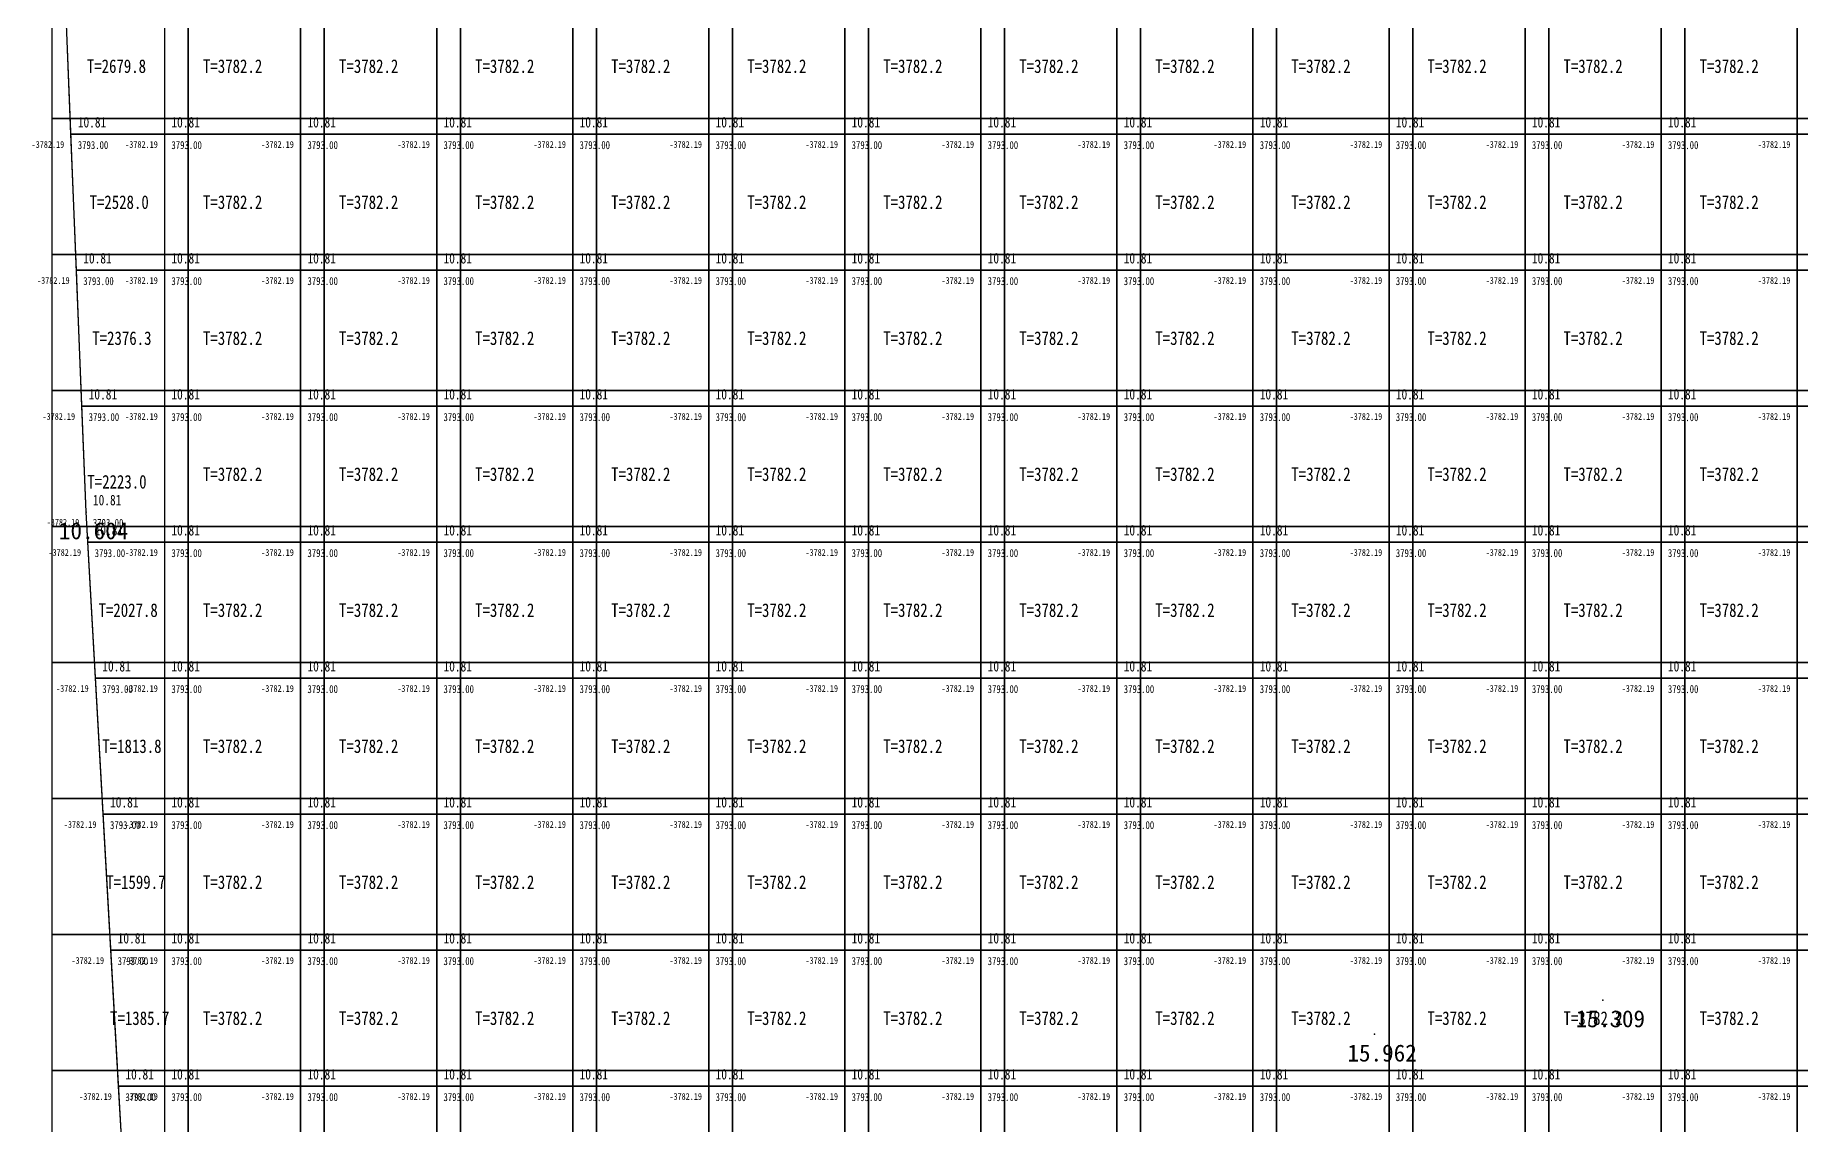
# Model space of a CAD drawing. Extents: x 2802 to 2877, y 3673 to 3804.
# Drawn here: x 2845.05 to 2858.03, y 3767.72 to 3775.73 of the extents above; entities that cross this region are included whole.
import ezdxf
from ezdxf.enums import TextEntityAlignment as Align

# ---------------------------------------------------------------- set-up
doc = ezdxf.new("R2010")
doc.units = 0
doc.header["$LTSCALE"] = 0.5
doc.header["$MEASUREMENT"] = 0
for name, color, linetype in [('FGW', 3, 'Continuous'), ('SHITI', 10, 'Continuous'), ('ZHUJI', 50, 'Continuous')]:
    doc.layers.add(name, color=color, linetype=linetype)

msp = doc.modelspace()

# ---------------------------------------------------------------- linework, layer by layer
for points in [[(2845.174, 3775.116), (2845.174, 3776.116), (2846.174, 3776.116), (2846.174, 3775.116), (2845.174, 3775.116)], [(2846.174, 3775.116), (2846.174, 3776.116), (2847.174, 3776.116), (2847.174, 3775.116), (2846.174, 3775.116)], [(2847.174, 3775.116), (2847.174, 3776.116), (2848.174, 3776.116), (2848.174, 3775.116), (2847.174, 3775.116)], [(2848.174, 3775.116), (2848.174, 3776.116), (2849.174, 3776.116), (2849.174, 3775.116), (2848.174, 3775.116)], [(2849.174, 3775.116), (2849.174, 3776.116), (2850.174, 3776.116), (2850.174, 3775.116), (2849.174, 3775.116)], [(2850.174, 3775.116), (2850.174, 3776.116), (2851.174, 3776.116), (2851.174, 3775.116), (2850.174, 3775.116)], [(2851.174, 3775.116), (2851.174, 3776.116), (2852.174, 3776.116), (2852.174, 3775.116), (2851.174, 3775.116)], [(2852.174, 3775.116), (2852.174, 3776.116), (2853.174, 3776.116), (2853.174, 3775.116), (2852.174, 3775.116)], [(2853.174, 3775.116), (2853.174, 3776.116), (2854.174, 3776.116), (2854.174, 3775.116), (2853.174, 3775.116)], [(2854.174, 3775.116), (2854.174, 3776.116), (2855.174, 3776.116), (2855.174, 3775.116), (2854.174, 3775.116)], [(2855.174, 3775.116), (2855.174, 3776.116), (2856.174, 3776.116), (2856.174, 3775.116), (2855.174, 3775.116)], [(2856.174, 3775.116), (2856.174, 3776.116), (2857.174, 3776.116), (2857.174, 3775.116), (2856.174, 3775.116)], [(2857.174, 3775.116), (2857.174, 3776.116), (2858.174, 3776.116), (2858.174, 3775.116), (2857.174, 3775.116)], [(2845.174, 3774.116), (2845.174, 3775.116), (2846.174, 3775.116), (2846.174, 3774.116), (2845.174, 3774.116)], [(2846.174, 3774.116), (2846.174, 3775.116), (2847.174, 3775.116), (2847.174, 3774.116), (2846.174, 3774.116)], [(2847.174, 3774.116), (2847.174, 3775.116), (2848.174, 3775.116), (2848.174, 3774.116), (2847.174, 3774.116)], [(2848.174, 3774.116), (2848.174, 3775.116), (2849.174, 3775.116), (2849.174, 3774.116), (2848.174, 3774.116)], [(2849.174, 3774.116), (2849.174, 3775.116), (2850.174, 3775.116), (2850.174, 3774.116), (2849.174, 3774.116)], [(2850.174, 3774.116), (2850.174, 3775.116), (2851.174, 3775.116), (2851.174, 3774.116), (2850.174, 3774.116)], [(2851.174, 3774.116), (2851.174, 3775.116), (2852.174, 3775.116), (2852.174, 3774.116), (2851.174, 3774.116)], [(2852.174, 3774.116), (2852.174, 3775.116), (2853.174, 3775.116), (2853.174, 3774.116), (2852.174, 3774.116)], [(2853.174, 3774.116), (2853.174, 3775.116), (2854.174, 3775.116), (2854.174, 3774.116), (2853.174, 3774.116)], [(2854.174, 3774.116), (2854.174, 3775.116), (2855.174, 3775.116), (2855.174, 3774.116), (2854.174, 3774.116)], [(2855.174, 3774.116), (2855.174, 3775.116), (2856.174, 3775.116), (2856.174, 3774.116), (2855.174, 3774.116)], [(2856.174, 3774.116), (2856.174, 3775.116), (2857.174, 3775.116), (2857.174, 3774.116), (2856.174, 3774.116)], [(2857.174, 3774.116), (2857.174, 3775.116), (2858.174, 3775.116), (2858.174, 3774.116), (2857.174, 3774.116)], [(2845.174, 3773.116), (2845.174, 3774.116), (2846.174, 3774.116), (2846.174, 3773.116), (2845.174, 3773.116)], [(2846.174, 3773.116), (2846.174, 3774.116), (2847.174, 3774.116), (2847.174, 3773.116), (2846.174, 3773.116)], [(2847.174, 3773.116), (2847.174, 3774.116), (2848.174, 3774.116), (2848.174, 3773.116), (2847.174, 3773.116)], [(2848.174, 3773.116), (2848.174, 3774.116), (2849.174, 3774.116), (2849.174, 3773.116), (2848.174, 3773.116)], [(2849.174, 3773.116), (2849.174, 3774.116), (2850.174, 3774.116), (2850.174, 3773.116), (2849.174, 3773.116)], [(2850.174, 3773.116), (2850.174, 3774.116), (2851.174, 3774.116), (2851.174, 3773.116), (2850.174, 3773.116)], [(2851.174, 3773.116), (2851.174, 3774.116), (2852.174, 3774.116), (2852.174, 3773.116), (2851.174, 3773.116)], [(2852.174, 3773.116), (2852.174, 3774.116), (2853.174, 3774.116), (2853.174, 3773.116), (2852.174, 3773.116)], [(2853.174, 3773.116), (2853.174, 3774.116), (2854.174, 3774.116), (2854.174, 3773.116), (2853.174, 3773.116)], [(2854.174, 3773.116), (2854.174, 3774.116), (2855.174, 3774.116), (2855.174, 3773.116), (2854.174, 3773.116)], [(2855.174, 3773.116), (2855.174, 3774.116), (2856.174, 3774.116), (2856.174, 3773.116), (2855.174, 3773.116)], [(2856.174, 3773.116), (2856.174, 3774.116), (2857.174, 3774.116), (2857.174, 3773.116), (2856.174, 3773.116)], [(2857.174, 3773.116), (2857.174, 3774.116), (2858.174, 3774.116), (2858.174, 3773.116), (2857.174, 3773.116)], [(2845.174, 3772.116), (2845.174, 3773.116), (2846.174, 3773.116), (2846.174, 3772.116), (2845.174, 3772.116)], [(2846.174, 3772.116), (2846.174, 3773.116), (2847.174, 3773.116), (2847.174, 3772.116), (2846.174, 3772.116)], [(2847.174, 3772.116), (2847.174, 3773.116), (2848.174, 3773.116), (2848.174, 3772.116), (2847.174, 3772.116)], [(2848.174, 3772.116), (2848.174, 3773.116), (2849.174, 3773.116), (2849.174, 3772.116), (2848.174, 3772.116)], [(2849.174, 3772.116), (2849.174, 3773.116), (2850.174, 3773.116), (2850.174, 3772.116), (2849.174, 3772.116)], [(2850.174, 3772.116), (2850.174, 3773.116), (2851.174, 3773.116), (2851.174, 3772.116), (2850.174, 3772.116)], [(2851.174, 3772.116), (2851.174, 3773.116), (2852.174, 3773.116), (2852.174, 3772.116), (2851.174, 3772.116)], [(2852.174, 3772.116), (2852.174, 3773.116), (2853.174, 3773.116), (2853.174, 3772.116), (2852.174, 3772.116)], [(2853.174, 3772.116), (2853.174, 3773.116), (2854.174, 3773.116), (2854.174, 3772.116), (2853.174, 3772.116)], [(2854.174, 3772.116), (2854.174, 3773.116), (2855.174, 3773.116), (2855.174, 3772.116), (2854.174, 3772.116)], [(2855.174, 3772.116), (2855.174, 3773.116), (2856.174, 3773.116), (2856.174, 3772.116), (2855.174, 3772.116)], [(2856.174, 3772.116), (2856.174, 3773.116), (2857.174, 3773.116), (2857.174, 3772.116), (2856.174, 3772.116)], [(2857.174, 3772.116), (2857.174, 3773.116), (2858.174, 3773.116), (2858.174, 3772.116), (2857.174, 3772.116)], [(2845.174, 3771.116), (2845.174, 3772.116), (2846.174, 3772.116), (2846.174, 3771.116), (2845.174, 3771.116)], [(2846.174, 3771.116), (2846.174, 3772.116), (2847.174, 3772.116), (2847.174, 3771.116), (2846.174, 3771.116)], [(2847.174, 3771.116), (2847.174, 3772.116), (2848.174, 3772.116), (2848.174, 3771.116), (2847.174, 3771.116)], [(2848.174, 3771.116), (2848.174, 3772.116), (2849.174, 3772.116), (2849.174, 3771.116), (2848.174, 3771.116)], [(2849.174, 3771.116), (2849.174, 3772.116), (2850.174, 3772.116), (2850.174, 3771.116), (2849.174, 3771.116)], [(2850.174, 3771.116), (2850.174, 3772.116), (2851.174, 3772.116), (2851.174, 3771.116), (2850.174, 3771.116)], [(2851.174, 3771.116), (2851.174, 3772.116), (2852.174, 3772.116), (2852.174, 3771.116), (2851.174, 3771.116)], [(2852.174, 3771.116), (2852.174, 3772.116), (2853.174, 3772.116), (2853.174, 3771.116), (2852.174, 3771.116)], [(2853.174, 3771.116), (2853.174, 3772.116), (2854.174, 3772.116), (2854.174, 3771.116), (2853.174, 3771.116)], [(2854.174, 3771.116), (2854.174, 3772.116), (2855.174, 3772.116), (2855.174, 3771.116), (2854.174, 3771.116)], [(2855.174, 3771.116), (2855.174, 3772.116), (2856.174, 3772.116), (2856.174, 3771.116), (2855.174, 3771.116)], [(2856.174, 3771.116), (2856.174, 3772.116), (2857.174, 3772.116), (2857.174, 3771.116), (2856.174, 3771.116)], [(2857.174, 3771.116), (2857.174, 3772.116), (2858.174, 3772.116), (2858.174, 3771.116), (2857.174, 3771.116)], [(2845.174, 3770.116), (2845.174, 3771.116), (2846.174, 3771.116), (2846.174, 3770.116), (2845.174, 3770.116)], [(2846.174, 3770.116), (2846.174, 3771.116), (2847.174, 3771.116), (2847.174, 3770.116), (2846.174, 3770.116)], [(2847.174, 3770.116), (2847.174, 3771.116), (2848.174, 3771.116), (2848.174, 3770.116), (2847.174, 3770.116)], [(2848.174, 3770.116), (2848.174, 3771.116), (2849.174, 3771.116), (2849.174, 3770.116), (2848.174, 3770.116)], [(2849.174, 3770.116), (2849.174, 3771.116), (2850.174, 3771.116), (2850.174, 3770.116), (2849.174, 3770.116)], [(2850.174, 3770.116), (2850.174, 3771.116), (2851.174, 3771.116), (2851.174, 3770.116), (2850.174, 3770.116)], [(2851.174, 3770.116), (2851.174, 3771.116), (2852.174, 3771.116), (2852.174, 3770.116), (2851.174, 3770.116)], [(2852.174, 3770.116), (2852.174, 3771.116), (2853.174, 3771.116), (2853.174, 3770.116), (2852.174, 3770.116)], [(2853.174, 3770.116), (2853.174, 3771.116), (2854.174, 3771.116), (2854.174, 3770.116), (2853.174, 3770.116)], [(2854.174, 3770.116), (2854.174, 3771.116), (2855.174, 3771.116), (2855.174, 3770.116), (2854.174, 3770.116)], [(2855.174, 3770.116), (2855.174, 3771.116), (2856.174, 3771.116), (2856.174, 3770.116), (2855.174, 3770.116)], [(2856.174, 3770.116), (2856.174, 3771.116), (2857.174, 3771.116), (2857.174, 3770.116), (2856.174, 3770.116)], [(2857.174, 3770.116), (2857.174, 3771.116), (2858.174, 3771.116), (2858.174, 3770.116), (2857.174, 3770.116)], [(2845.174, 3769.116), (2845.174, 3770.116), (2846.174, 3770.116), (2846.174, 3769.116), (2845.174, 3769.116)], [(2846.174, 3769.116), (2846.174, 3770.116), (2847.174, 3770.116), (2847.174, 3769.116), (2846.174, 3769.116)], [(2847.174, 3769.116), (2847.174, 3770.116), (2848.174, 3770.116), (2848.174, 3769.116), (2847.174, 3769.116)], [(2848.174, 3769.116), (2848.174, 3770.116), (2849.174, 3770.116), (2849.174, 3769.116), (2848.174, 3769.116)], [(2849.174, 3769.116), (2849.174, 3770.116), (2850.174, 3770.116), (2850.174, 3769.116), (2849.174, 3769.116)], [(2850.174, 3769.116), (2850.174, 3770.116), (2851.174, 3770.116), (2851.174, 3769.116), (2850.174, 3769.116)], [(2851.174, 3769.116), (2851.174, 3770.116), (2852.174, 3770.116), (2852.174, 3769.116), (2851.174, 3769.116)], [(2852.174, 3769.116), (2852.174, 3770.116), (2853.174, 3770.116), (2853.174, 3769.116), (2852.174, 3769.116)], [(2853.174, 3769.116), (2853.174, 3770.116), (2854.174, 3770.116), (2854.174, 3769.116), (2853.174, 3769.116)], [(2854.174, 3769.116), (2854.174, 3770.116), (2855.174, 3770.116), (2855.174, 3769.116), (2854.174, 3769.116)], [(2855.174, 3769.116), (2855.174, 3770.116), (2856.174, 3770.116), (2856.174, 3769.116), (2855.174, 3769.116)], [(2856.174, 3769.116), (2856.174, 3770.116), (2857.174, 3770.116), (2857.174, 3769.116), (2856.174, 3769.116)], [(2857.174, 3769.116), (2857.174, 3770.116), (2858.174, 3770.116), (2858.174, 3769.116), (2857.174, 3769.116)], [(2845.174, 3768.116), (2845.174, 3769.116), (2846.174, 3769.116), (2846.174, 3768.116), (2845.174, 3768.116)], [(2846.174, 3768.116), (2846.174, 3769.116), (2847.174, 3769.116), (2847.174, 3768.116), (2846.174, 3768.116)], [(2847.174, 3768.116), (2847.174, 3769.116), (2848.174, 3769.116), (2848.174, 3768.116), (2847.174, 3768.116)], [(2848.174, 3768.116), (2848.174, 3769.116), (2849.174, 3769.116), (2849.174, 3768.116), (2848.174, 3768.116)], [(2849.174, 3768.116), (2849.174, 3769.116), (2850.174, 3769.116), (2850.174, 3768.116), (2849.174, 3768.116)], [(2850.174, 3768.116), (2850.174, 3769.116), (2851.174, 3769.116), (2851.174, 3768.116), (2850.174, 3768.116)], [(2851.174, 3768.116), (2851.174, 3769.116), (2852.174, 3769.116), (2852.174, 3768.116), (2851.174, 3768.116)], [(2852.174, 3768.116), (2852.174, 3769.116), (2853.174, 3769.116), (2853.174, 3768.116), (2852.174, 3768.116)], [(2853.174, 3768.116), (2853.174, 3769.116), (2854.174, 3769.116), (2854.174, 3768.116), (2853.174, 3768.116)], [(2854.174, 3768.116), (2854.174, 3769.116), (2855.174, 3769.116), (2855.174, 3768.116), (2854.174, 3768.116)], [(2855.174, 3768.116), (2855.174, 3769.116), (2856.174, 3769.116), (2856.174, 3768.116), (2855.174, 3768.116)], [(2856.174, 3768.116), (2856.174, 3769.116), (2857.174, 3769.116), (2857.174, 3768.116), (2856.174, 3768.116)], [(2857.174, 3768.116), (2857.174, 3769.116), (2858.174, 3769.116), (2858.174, 3768.116), (2857.174, 3768.116)], [(2845.174, 3767.116), (2845.174, 3768.116), (2846.174, 3768.116), (2846.174, 3767.116), (2845.174, 3767.116)], [(2846.174, 3767.116), (2846.174, 3768.116), (2847.174, 3768.116), (2847.174, 3767.116), (2846.174, 3767.116)], [(2847.174, 3767.116), (2847.174, 3768.116), (2848.174, 3768.116), (2848.174, 3767.116), (2847.174, 3767.116)], [(2848.174, 3767.116), (2848.174, 3768.116), (2849.174, 3768.116), (2849.174, 3767.116), (2848.174, 3767.116)], [(2849.174, 3767.116), (2849.174, 3768.116), (2850.174, 3768.116), (2850.174, 3767.116), (2849.174, 3767.116)], [(2850.174, 3767.116), (2850.174, 3768.116), (2851.174, 3768.116), (2851.174, 3767.116), (2850.174, 3767.116)], [(2851.174, 3767.116), (2851.174, 3768.116), (2852.174, 3768.116), (2852.174, 3767.116), (2851.174, 3767.116)], [(2852.174, 3767.116), (2852.174, 3768.116), (2853.174, 3768.116), (2853.174, 3767.116), (2852.174, 3767.116)], [(2853.174, 3767.116), (2853.174, 3768.116), (2854.174, 3768.116), (2854.174, 3767.116), (2853.174, 3767.116)], [(2854.174, 3767.116), (2854.174, 3768.116), (2855.174, 3768.116), (2855.174, 3767.116), (2854.174, 3767.116)], [(2855.174, 3767.116), (2855.174, 3768.116), (2856.174, 3768.116), (2856.174, 3767.116), (2855.174, 3767.116)], [(2856.174, 3767.116), (2856.174, 3768.116), (2857.174, 3768.116), (2857.174, 3767.116), (2856.174, 3767.116)], [(2857.174, 3767.116), (2857.174, 3768.116), (2858.174, 3768.116), (2858.174, 3767.116), (2857.174, 3767.116)]]:
    msp.add_lwpolyline(points)
at = {"layer": 'FGW', "flags": 128}
for points in [[(2846, 3776), (2846, 3775), (2845.312, 3775), (2845.271, 3776)], [(2846, 3775), (2847, 3775), (2847, 3776), (2846, 3776)], [(2847, 3775), (2848, 3775), (2848, 3776), (2847, 3776)], [(2848, 3775), (2849, 3775), (2849, 3776), (2848, 3776)], [(2849, 3775), (2850, 3775), (2850, 3776), (2849, 3776)], [(2850, 3775), (2851, 3775), (2851, 3776), (2850, 3776)], [(2851, 3775), (2852, 3775), (2852, 3776), (2851, 3776)], [(2852, 3775), (2853, 3775), (2853, 3776), (2852, 3776)], [(2853, 3775), (2854, 3775), (2854, 3776), (2853, 3776)], [(2854, 3775), (2855, 3775), (2855, 3776), (2854, 3776)], [(2855, 3775), (2856, 3775), (2856, 3776), (2855, 3776)], [(2856, 3775), (2857, 3775), (2857, 3776), (2856, 3776)], [(2857, 3775), (2858, 3775), (2858, 3776), (2857, 3776)], [(2858, 3775), (2859, 3775), (2859, 3776), (2858, 3776)], [(2846, 3775), (2846, 3774), (2845.352, 3774), (2845.312, 3775)], [(2846, 3774), (2847, 3774), (2847, 3775), (2846, 3775)], [(2847, 3774), (2848, 3774), (2848, 3775), (2847, 3775)], [(2848, 3774), (2849, 3774), (2849, 3775), (2848, 3775)], [(2849, 3774), (2850, 3774), (2850, 3775), (2849, 3775)], [(2850, 3774), (2851, 3774), (2851, 3775), (2850, 3775)], [(2851, 3774), (2852, 3774), (2852, 3775), (2851, 3775)], [(2852, 3774), (2853, 3774), (2853, 3775), (2852, 3775)], [(2853, 3774), (2854, 3774), (2854, 3775), (2853, 3775)], [(2854, 3774), (2855, 3774), (2855, 3775), (2854, 3775)], [(2855, 3774), (2856, 3774), (2856, 3775), (2855, 3775)], [(2856, 3774), (2857, 3774), (2857, 3775), (2856, 3775)], [(2857, 3774), (2858, 3774), (2858, 3775), (2857, 3775)], [(2858, 3774), (2859, 3774), (2859, 3775), (2858, 3775)], [(2846, 3774), (2846, 3773), (2845.392, 3773), (2845.352, 3774)], [(2846, 3773), (2847, 3773), (2847, 3774), (2846, 3774)], [(2847, 3773), (2848, 3773), (2848, 3774), (2847, 3774)], [(2848, 3773), (2849, 3773), (2849, 3774), (2848, 3774)], [(2849, 3773), (2850, 3773), (2850, 3774), (2849, 3774)], [(2850, 3773), (2851, 3773), (2851, 3774), (2850, 3774)], [(2851, 3773), (2852, 3773), (2852, 3774), (2851, 3774)], [(2852, 3773), (2853, 3773), (2853, 3774), (2852, 3774)], [(2853, 3773), (2854, 3773), (2854, 3774), (2853, 3774)], [(2854, 3773), (2855, 3773), (2855, 3774), (2854, 3774)], [(2855, 3773), (2856, 3773), (2856, 3774), (2855, 3774)], [(2856, 3773), (2857, 3773), (2857, 3774), (2856, 3774)], [(2857, 3773), (2858, 3773), (2858, 3774), (2857, 3774)], [(2858, 3773), (2859, 3773), (2859, 3774), (2858, 3774)], [(2846, 3773), (2846, 3772), (2845.436, 3772), (2845.423, 3772.222), (2845.392, 3773)], [(2846, 3772), (2847, 3772), (2847, 3773), (2846, 3773)], [(2847, 3772), (2848, 3772), (2848, 3773), (2847, 3773)], [(2848, 3772), (2849, 3772), (2849, 3773), (2848, 3773)], [(2849, 3772), (2850, 3772), (2850, 3773), (2849, 3773)], [(2850, 3772), (2851, 3772), (2851, 3773), (2850, 3773)], [(2851, 3772), (2852, 3772), (2852, 3773), (2851, 3773)], [(2852, 3772), (2853, 3772), (2853, 3773), (2852, 3773)], [(2853, 3772), (2854, 3772), (2854, 3773), (2853, 3773)], [(2854, 3772), (2855, 3772), (2855, 3773), (2854, 3773)], [(2855, 3772), (2856, 3772), (2856, 3773), (2855, 3773)], [(2856, 3772), (2857, 3772), (2857, 3773), (2856, 3773)], [(2857, 3772), (2858, 3772), (2858, 3773), (2857, 3773)], [(2858, 3772), (2859, 3772), (2859, 3773), (2858, 3773)], [(2846, 3772), (2846, 3771), (2845.492, 3771), (2845.436, 3772)], [(2846, 3771), (2847, 3771), (2847, 3772), (2846, 3772)], [(2847, 3771), (2848, 3771), (2848, 3772), (2847, 3772)], [(2848, 3771), (2849, 3771), (2849, 3772), (2848, 3772)], [(2849, 3771), (2850, 3771), (2850, 3772), (2849, 3772)], [(2850, 3771), (2851, 3771), (2851, 3772), (2850, 3772)], [(2851, 3771), (2852, 3771), (2852, 3772), (2851, 3772)], [(2852, 3771), (2853, 3771), (2853, 3772), (2852, 3772)], [(2853, 3771), (2854, 3771), (2854, 3772), (2853, 3772)], [(2854, 3771), (2855, 3771), (2855, 3772), (2854, 3772)], [(2855, 3771), (2856, 3771), (2856, 3772), (2855, 3772)], [(2856, 3771), (2857, 3771), (2857, 3772), (2856, 3772)], [(2857, 3771), (2858, 3771), (2858, 3772), (2857, 3772)], [(2858, 3771), (2859, 3771), (2859, 3772), (2858, 3772)], [(2846, 3771), (2846, 3770), (2845.549, 3770), (2845.492, 3771)], [(2846, 3770), (2847, 3770), (2847, 3771), (2846, 3771)], [(2847, 3770), (2848, 3770), (2848, 3771), (2847, 3771)], [(2848, 3770), (2849, 3770), (2849, 3771), (2848, 3771)], [(2849, 3770), (2850, 3770), (2850, 3771), (2849, 3771)], [(2850, 3770), (2851, 3770), (2851, 3771), (2850, 3771)], [(2851, 3770), (2852, 3770), (2852, 3771), (2851, 3771)], [(2852, 3770), (2853, 3770), (2853, 3771), (2852, 3771)], [(2853, 3770), (2854, 3770), (2854, 3771), (2853, 3771)], [(2854, 3770), (2855, 3770), (2855, 3771), (2854, 3771)], [(2855, 3770), (2856, 3770), (2856, 3771), (2855, 3771)], [(2856, 3770), (2857, 3770), (2857, 3771), (2856, 3771)], [(2857, 3770), (2858, 3770), (2858, 3771), (2857, 3771)], [(2858, 3770), (2859, 3770), (2859, 3771), (2858, 3771)], [(2846, 3770), (2846, 3769), (2845.605, 3769), (2845.549, 3770)], [(2846, 3769), (2847, 3769), (2847, 3770), (2846, 3770)], [(2847, 3769), (2848, 3769), (2848, 3770), (2847, 3770)], [(2848, 3769), (2849, 3769), (2849, 3770), (2848, 3770)], [(2849, 3769), (2850, 3769), (2850, 3770), (2849, 3770)], [(2850, 3769), (2851, 3769), (2851, 3770), (2850, 3770)], [(2851, 3769), (2852, 3769), (2852, 3770), (2851, 3770)], [(2852, 3769), (2853, 3769), (2853, 3770), (2852, 3770)], [(2853, 3769), (2854, 3769), (2854, 3770), (2853, 3770)], [(2854, 3769), (2855, 3769), (2855, 3770), (2854, 3770)], [(2855, 3769), (2856, 3769), (2856, 3770), (2855, 3770)], [(2856, 3769), (2857, 3769), (2857, 3770), (2856, 3770)], [(2857, 3769), (2858, 3769), (2858, 3770), (2857, 3770)], [(2858, 3769), (2859, 3769), (2859, 3770), (2858, 3770)], [(2846, 3769), (2846, 3768), (2845.662, 3768), (2845.605, 3769)], [(2846, 3768), (2847, 3768), (2847, 3769), (2846, 3769)], [(2847, 3768), (2848, 3768), (2848, 3769), (2847, 3769)], [(2848, 3768), (2849, 3768), (2849, 3769), (2848, 3769)], [(2849, 3768), (2850, 3768), (2850, 3769), (2849, 3769)], [(2850, 3768), (2851, 3768), (2851, 3769), (2850, 3769)], [(2851, 3768), (2852, 3768), (2852, 3769), (2851, 3769)], [(2852, 3768), (2853, 3768), (2853, 3769), (2852, 3769)], [(2853, 3768), (2854, 3768), (2854, 3769), (2853, 3769)], [(2854, 3768), (2855, 3768), (2855, 3769), (2854, 3769)], [(2855, 3768), (2856, 3768), (2856, 3769), (2855, 3769)], [(2856, 3768), (2857, 3768), (2857, 3769), (2856, 3769)], [(2857, 3768), (2858, 3768), (2858, 3769), (2857, 3769)], [(2858, 3768), (2859, 3768), (2859, 3769), (2858, 3769)], [(2846, 3768), (2846, 3767), (2845.719, 3767), (2845.662, 3768)], [(2846, 3767), (2847, 3767), (2847, 3768), (2846, 3768)], [(2847, 3767), (2848, 3767), (2848, 3768), (2847, 3768)], [(2848, 3767), (2849, 3767), (2849, 3768), (2848, 3768)], [(2849, 3767), (2850, 3767), (2850, 3768), (2849, 3768)], [(2850, 3767), (2851, 3767), (2851, 3768), (2850, 3768)], [(2851, 3767), (2852, 3767), (2852, 3768), (2851, 3768)], [(2852, 3767), (2853, 3767), (2853, 3768), (2852, 3768)], [(2853, 3767), (2854, 3767), (2854, 3768), (2853, 3768)], [(2854, 3767), (2855, 3767), (2855, 3768), (2854, 3768)], [(2855, 3767), (2856, 3767), (2856, 3768), (2855, 3768)], [(2856, 3767), (2857, 3767), (2857, 3768), (2856, 3768)], [(2857, 3767), (2858, 3767), (2858, 3768), (2857, 3768)], [(2858, 3767), (2859, 3767), (2859, 3768), (2858, 3768)]]:
    msp.add_lwpolyline(points, close=True, dxfattribs=at)
at = {"layer": 'SHITI'}
msp.add_lwpolyline([(2845.174, 3778.428), (2853.8, 3795.293), (2856.23, 3799.039), (2864.64, 3799.283), (2868.952, 3795.959), (2870.191, 3792.979), (2870.586, 3785.879), (2870.663, 3769.646), (2864.182, 3751.04), (2859.717, 3744.891), (2853.723, 3744.116), (2848.263, 3749.893), (2846.279, 3757.095), (2845.423, 3772.222), (2845.174, 3778.428)], close=True, dxfattribs=at)
at = {"layer": 'ZHUJI'}
for p in [(2845.423, 3772.222), (2856.572, 3768.634), (2854.894, 3768.382)]:
    msp.add_point(p, dxfattribs=at)

# ---------------------------------------------------------------- texts
at = {"layer": 'FGW', "width": 0.8}
for s, p in [('T=2679.8', (2845.646, 3775.5)), ('T=3782.2', (2846.5, 3775.5)), ('T=3782.2', (2847.5, 3775.5)), ('T=3782.2', (2848.5, 3775.5)), ('T=3782.2', (2849.5, 3775.5)), ('T=3782.2', (2850.5, 3775.5)), ('T=3782.2', (2851.5, 3775.5)), ('T=3782.2', (2852.5, 3775.5)), ('T=3782.2', (2853.5, 3775.5)), ('T=3782.2', (2854.5, 3775.5)), ('T=3782.2', (2855.5, 3775.5)), ('T=3782.2', (2856.5, 3775.5)), ('T=3782.2', (2857.5, 3775.5)), ('T=2528.0', (2845.666, 3774.5)), ('T=3782.2', (2846.5, 3774.5)), ('T=3782.2', (2847.5, 3774.5)), ('T=3782.2', (2848.5, 3774.5)), ('T=3782.2', (2849.5, 3774.5)), ('T=3782.2', (2850.5, 3774.5)), ('T=3782.2', (2851.5, 3774.5)), ('T=3782.2', (2852.5, 3774.5)), ('T=3782.2', (2853.5, 3774.5)), ('T=3782.2', (2854.5, 3774.5)), ('T=3782.2', (2855.5, 3774.5)), ('T=3782.2', (2856.5, 3774.5)), ('T=3782.2', (2857.5, 3774.5)), ('T=2376.3', (2845.686, 3773.5)), ('T=3782.2', (2846.5, 3773.5)), ('T=3782.2', (2847.5, 3773.5)), ('T=3782.2', (2848.5, 3773.5)), ('T=3782.2', (2849.5, 3773.5)), ('T=3782.2', (2850.5, 3773.5)), ('T=3782.2', (2851.5, 3773.5)), ('T=3782.2', (2852.5, 3773.5)), ('T=3782.2', (2853.5, 3773.5)), ('T=3782.2', (2854.5, 3773.5)), ('T=3782.2', (2855.5, 3773.5)), ('T=3782.2', (2856.5, 3773.5)), ('T=3782.2', (2857.5, 3773.5)), ('T=2223.0', (2845.65, 3772.444)), ('T=3782.2', (2846.5, 3772.5)), ('T=3782.2', (2847.5, 3772.5)), ('T=3782.2', (2848.5, 3772.5)), ('T=3782.2', (2849.5, 3772.5)), ('T=3782.2', (2850.5, 3772.5)), ('T=3782.2', (2851.5, 3772.5)), ('T=3782.2', (2852.5, 3772.5)), ('T=3782.2', (2853.5, 3772.5)), ('T=3782.2', (2854.5, 3772.5)), ('T=3782.2', (2855.5, 3772.5)), ('T=3782.2', (2856.5, 3772.5)), ('T=3782.2', (2857.5, 3772.5)), ('T=2027.8', (2845.732, 3771.5)), ('T=3782.2', (2846.5, 3771.5)), ('T=3782.2', (2847.5, 3771.5)), ('T=3782.2', (2848.5, 3771.5)), ('T=3782.2', (2849.5, 3771.5)), ('T=3782.2', (2850.5, 3771.5)), ('T=3782.2', (2851.5, 3771.5)), ('T=3782.2', (2852.5, 3771.5)), ('T=3782.2', (2853.5, 3771.5)), ('T=3782.2', (2854.5, 3771.5)), ('T=3782.2', (2855.5, 3771.5)), ('T=3782.2', (2856.5, 3771.5)), ('T=3782.2', (2857.5, 3771.5)), ('T=1813.8', (2845.76, 3770.5)), ('T=3782.2', (2846.5, 3770.5)), ('T=3782.2', (2847.5, 3770.5)), ('T=3782.2', (2848.5, 3770.5)), ('T=3782.2', (2849.5, 3770.5)), ('T=3782.2', (2850.5, 3770.5)), ('T=3782.2', (2851.5, 3770.5)), ('T=3782.2', (2852.5, 3770.5)), ('T=3782.2', (2853.5, 3770.5)), ('T=3782.2', (2854.5, 3770.5)), ('T=3782.2', (2855.5, 3770.5)), ('T=3782.2', (2856.5, 3770.5)), ('T=3782.2', (2857.5, 3770.5)), ('T=1599.7', (2845.789, 3769.5)), ('T=3782.2', (2846.5, 3769.5)), ('T=3782.2', (2847.5, 3769.5)), ('T=3782.2', (2848.5, 3769.5)), ('T=3782.2', (2849.5, 3769.5)), ('T=3782.2', (2850.5, 3769.5)), ('T=3782.2', (2851.5, 3769.5)), ('T=3782.2', (2852.5, 3769.5)), ('T=3782.2', (2853.5, 3769.5)), ('T=3782.2', (2854.5, 3769.5)), ('T=3782.2', (2855.5, 3769.5)), ('T=3782.2', (2856.5, 3769.5)), ('T=3782.2', (2857.5, 3769.5)), ('T=1385.7', (2845.817, 3768.5)), ('T=3782.2', (2846.5, 3768.5)), ('T=3782.2', (2847.5, 3768.5)), ('T=3782.2', (2848.5, 3768.5)), ('T=3782.2', (2849.5, 3768.5)), ('T=3782.2', (2850.5, 3768.5)), ('T=3782.2', (2851.5, 3768.5)), ('T=3782.2', (2852.5, 3768.5)), ('T=3782.2', (2853.5, 3768.5)), ('T=3782.2', (2854.5, 3768.5)), ('T=3782.2', (2855.5, 3768.5)), ('T=3782.2', (2856.5, 3768.5)), ('T=3782.2', (2857.5, 3768.5))]:
    msp.add_text(s, height=0.1, dxfattribs=at).set_placement(p, align=Align.MIDDLE)
at = {"layer": 'FGW', "color": 2, "width": 0.8}
for p in [(2845.362, 3775.05, 10.814), (2845.362, 3775.05, 10.814), (2846.05, 3775.05, 10.814), (2846.05, 3775.05, 10.814), (2846.05, 3775.05, 10.814), (2847.05, 3775.05, 10.814), (2848.05, 3775.05, 10.814), (2849.05, 3775.05, 10.814), (2850.05, 3775.05, 10.814), (2851.05, 3775.05, 10.814), (2852.05, 3775.05, 10.814), (2853.05, 3775.05, 10.814), (2854.05, 3775.05, 10.814), (2855.05, 3775.05, 10.814), (2856.05, 3775.05, 10.814), (2857.05, 3775.05, 10.814), (2845.402, 3774.05, 10.814), (2845.402, 3774.05, 10.814), (2846.05, 3774.05, 10.814), (2846.05, 3774.05, 10.814), (2846.05, 3774.05, 10.814), (2847.05, 3774.05, 10.814), (2848.05, 3774.05, 10.814), (2849.05, 3774.05, 10.814), (2850.05, 3774.05, 10.814), (2851.05, 3774.05, 10.814), (2852.05, 3774.05, 10.814), (2853.05, 3774.05, 10.814), (2854.05, 3774.05, 10.814), (2855.05, 3774.05, 10.814), (2856.05, 3774.05, 10.814), (2857.05, 3774.05, 10.814), (2845.442, 3773.05, 10.814), (2845.442, 3773.05, 10.814), (2846.05, 3773.05, 10.814), (2846.05, 3773.05, 10.814), (2846.05, 3773.05, 10.814), (2847.05, 3773.05, 10.814), (2848.05, 3773.05, 10.814), (2849.05, 3773.05, 10.814), (2850.05, 3773.05, 10.814), (2851.05, 3773.05, 10.814), (2852.05, 3773.05, 10.814), (2853.05, 3773.05, 10.814), (2854.05, 3773.05, 10.814), (2855.05, 3773.05, 10.814), (2856.05, 3773.05, 10.814), (2857.05, 3773.05, 10.814), (2845.473, 3772.272, 10.814), (2845.486, 3772.05, 10.814), (2845.486, 3772.05, 10.814), (2846.05, 3772.05, 10.814), (2846.05, 3772.05, 10.814), (2846.05, 3772.05, 10.814), (2847.05, 3772.05, 10.814), (2848.05, 3772.05, 10.814), (2849.05, 3772.05, 10.814), (2850.05, 3772.05, 10.814), (2851.05, 3772.05, 10.814), (2852.05, 3772.05, 10.814), (2853.05, 3772.05, 10.814), (2854.05, 3772.05, 10.814), (2855.05, 3772.05, 10.814), (2856.05, 3772.05, 10.814), (2857.05, 3772.05, 10.814), (2845.542, 3771.05, 10.814), (2845.542, 3771.05, 10.814), (2846.05, 3771.05, 10.814), (2846.05, 3771.05, 10.814), (2846.05, 3771.05, 10.814), (2847.05, 3771.05, 10.814), (2848.05, 3771.05, 10.814), (2849.05, 3771.05, 10.814), (2850.05, 3771.05, 10.814), (2851.05, 3771.05, 10.814), (2852.05, 3771.05, 10.814), (2853.05, 3771.05, 10.814), (2854.05, 3771.05, 10.814), (2855.05, 3771.05, 10.814), (2856.05, 3771.05, 10.814), (2857.05, 3771.05, 10.814), (2845.599, 3770.05, 10.814), (2845.599, 3770.05, 10.814), (2846.05, 3770.05, 10.814), (2846.05, 3770.05, 10.814), (2846.05, 3770.05, 10.814), (2847.05, 3770.05, 10.814), (2848.05, 3770.05, 10.814), (2849.05, 3770.05, 10.814), (2850.05, 3770.05, 10.814), (2851.05, 3770.05, 10.814), (2852.05, 3770.05, 10.814), (2853.05, 3770.05, 10.814), (2854.05, 3770.05, 10.814), (2855.05, 3770.05, 10.814), (2856.05, 3770.05, 10.814), (2857.05, 3770.05, 10.814), (2845.655, 3769.05, 10.814), (2845.655, 3769.05, 10.814), (2846.05, 3769.05, 10.814), (2846.05, 3769.05, 10.814), (2846.05, 3769.05, 10.814), (2847.05, 3769.05, 10.814), (2848.05, 3769.05, 10.814), (2849.05, 3769.05, 10.814), (2850.05, 3769.05, 10.814), (2851.05, 3769.05, 10.814), (2852.05, 3769.05, 10.814), (2853.05, 3769.05, 10.814), (2854.05, 3769.05, 10.814), (2855.05, 3769.05, 10.814), (2856.05, 3769.05, 10.814), (2857.05, 3769.05, 10.814), (2845.712, 3768.05, 10.814), (2845.712, 3768.05, 10.814), (2846.05, 3768.05, 10.814), (2846.05, 3768.05, 10.814), (2846.05, 3768.05, 10.814), (2847.05, 3768.05, 10.814), (2848.05, 3768.05, 10.814), (2849.05, 3768.05, 10.814), (2850.05, 3768.05, 10.814), (2851.05, 3768.05, 10.814), (2852.05, 3768.05, 10.814), (2853.05, 3768.05, 10.814), (2854.05, 3768.05, 10.814), (2855.05, 3768.05, 10.814), (2856.05, 3768.05, 10.814), (2857.05, 3768.05, 10.814)]:
    msp.add_text('10.81', height=0.0769, dxfattribs=at).set_placement(p)
at = {"layer": 'FGW', "color": 6, "width": 0.8}
for p in [(2845.262, 3774.95, 10.814), (2845.262, 3774.95, 10.814), (2845.95, 3774.95, 10.814), (2845.95, 3774.95, 10.814), (2845.95, 3774.95, 10.814), (2846.95, 3774.95, 10.814), (2847.95, 3774.95, 10.814), (2848.95, 3774.95, 10.814), (2849.95, 3774.95, 10.814), (2850.95, 3774.95, 10.814), (2851.95, 3774.95, 10.814), (2852.95, 3774.95, 10.814), (2853.95, 3774.95, 10.814), (2854.95, 3774.95, 10.814), (2855.95, 3774.95, 10.814), (2856.95, 3774.95, 10.814), (2857.95, 3774.95, 10.814), (2845.302, 3773.95, 10.814), (2845.302, 3773.95, 10.814), (2845.95, 3773.95, 10.814), (2845.95, 3773.95, 10.814), (2845.95, 3773.95, 10.814), (2846.95, 3773.95, 10.814), (2847.95, 3773.95, 10.814), (2848.95, 3773.95, 10.814), (2849.95, 3773.95, 10.814), (2850.95, 3773.95, 10.814), (2851.95, 3773.95, 10.814), (2852.95, 3773.95, 10.814), (2853.95, 3773.95, 10.814), (2854.95, 3773.95, 10.814), (2855.95, 3773.95, 10.814), (2856.95, 3773.95, 10.814), (2857.95, 3773.95, 10.814), (2845.342, 3772.95, 10.814), (2845.342, 3772.95, 10.814), (2845.95, 3772.95, 10.814), (2845.95, 3772.95, 10.814), (2845.95, 3772.95, 10.814), (2846.95, 3772.95, 10.814), (2847.95, 3772.95, 10.814), (2848.95, 3772.95, 10.814), (2849.95, 3772.95, 10.814), (2850.95, 3772.95, 10.814), (2851.95, 3772.95, 10.814), (2852.95, 3772.95, 10.814), (2853.95, 3772.95, 10.814), (2854.95, 3772.95, 10.814), (2855.95, 3772.95, 10.814), (2856.95, 3772.95, 10.814), (2857.95, 3772.95, 10.814), (2845.373, 3772.172, 10.814), (2845.386, 3771.95, 10.814), (2845.386, 3771.95, 10.814), (2845.95, 3771.95, 10.814), (2845.95, 3771.95, 10.814), (2845.95, 3771.95, 10.814), (2846.95, 3771.95, 10.814), (2847.95, 3771.95, 10.814), (2848.95, 3771.95, 10.814), (2849.95, 3771.95, 10.814), (2850.95, 3771.95, 10.814), (2851.95, 3771.95, 10.814), (2852.95, 3771.95, 10.814), (2853.95, 3771.95, 10.814), (2854.95, 3771.95, 10.814), (2855.95, 3771.95, 10.814), (2856.95, 3771.95, 10.814), (2857.95, 3771.95, 10.814), (2845.442, 3770.95, 10.814), (2845.442, 3770.95, 10.814), (2845.95, 3770.95, 10.814), (2845.95, 3770.95, 10.814), (2845.95, 3770.95, 10.814), (2846.95, 3770.95, 10.814), (2847.95, 3770.95, 10.814), (2848.95, 3770.95, 10.814), (2849.95, 3770.95, 10.814), (2850.95, 3770.95, 10.814), (2851.95, 3770.95, 10.814), (2852.95, 3770.95, 10.814), (2853.95, 3770.95, 10.814), (2854.95, 3770.95, 10.814), (2855.95, 3770.95, 10.814), (2856.95, 3770.95, 10.814), (2857.95, 3770.95, 10.814), (2845.499, 3769.95, 10.814), (2845.499, 3769.95, 10.814), (2845.95, 3769.95, 10.814), (2845.95, 3769.95, 10.814), (2845.95, 3769.95, 10.814), (2846.95, 3769.95, 10.814), (2847.95, 3769.95, 10.814), (2848.95, 3769.95, 10.814), (2849.95, 3769.95, 10.814), (2850.95, 3769.95, 10.814), (2851.95, 3769.95, 10.814), (2852.95, 3769.95, 10.814), (2853.95, 3769.95, 10.814), (2854.95, 3769.95, 10.814), (2855.95, 3769.95, 10.814), (2856.95, 3769.95, 10.814), (2857.95, 3769.95, 10.814), (2845.555, 3768.95, 10.814), (2845.555, 3768.95, 10.814), (2845.95, 3768.95, 10.814), (2845.95, 3768.95, 10.814), (2845.95, 3768.95, 10.814), (2846.95, 3768.95, 10.814), (2847.95, 3768.95, 10.814), (2848.95, 3768.95, 10.814), (2849.95, 3768.95, 10.814), (2850.95, 3768.95, 10.814), (2851.95, 3768.95, 10.814), (2852.95, 3768.95, 10.814), (2853.95, 3768.95, 10.814), (2854.95, 3768.95, 10.814), (2855.95, 3768.95, 10.814), (2856.95, 3768.95, 10.814), (2857.95, 3768.95, 10.814), (2845.612, 3767.95, 10.814), (2845.612, 3767.95, 10.814), (2845.95, 3767.95, 10.814), (2845.95, 3767.95, 10.814), (2845.95, 3767.95, 10.814), (2846.95, 3767.95, 10.814), (2847.95, 3767.95, 10.814), (2848.95, 3767.95, 10.814), (2849.95, 3767.95, 10.814), (2850.95, 3767.95, 10.814), (2851.95, 3767.95, 10.814), (2852.95, 3767.95, 10.814), (2853.95, 3767.95, 10.814), (2854.95, 3767.95, 10.814), (2855.95, 3767.95, 10.814), (2856.95, 3767.95, 10.814), (2857.95, 3767.95, 10.814)]:
    msp.add_text('-3782.19', height=0.05, dxfattribs=at).set_placement(p, align=Align.TOP_RIGHT)
at = {"layer": 'FGW', "color": 4, "width": 0.8}
for p in [(2845.362, 3774.95, 10.814), (2845.362, 3774.95, 10.814), (2846.05, 3774.95, 10.814), (2846.05, 3774.95, 10.814), (2846.05, 3774.95, 10.814), (2847.05, 3774.95, 10.814), (2848.05, 3774.95, 10.814), (2849.05, 3774.95, 10.814), (2850.05, 3774.95, 10.814), (2851.05, 3774.95, 10.814), (2852.05, 3774.95, 10.814), (2853.05, 3774.95, 10.814), (2854.05, 3774.95, 10.814), (2855.05, 3774.95, 10.814), (2856.05, 3774.95, 10.814), (2857.05, 3774.95, 10.814), (2845.402, 3773.95, 10.814), (2845.402, 3773.95, 10.814), (2846.05, 3773.95, 10.814), (2846.05, 3773.95, 10.814), (2846.05, 3773.95, 10.814), (2847.05, 3773.95, 10.814), (2848.05, 3773.95, 10.814), (2849.05, 3773.95, 10.814), (2850.05, 3773.95, 10.814), (2851.05, 3773.95, 10.814), (2852.05, 3773.95, 10.814), (2853.05, 3773.95, 10.814), (2854.05, 3773.95, 10.814), (2855.05, 3773.95, 10.814), (2856.05, 3773.95, 10.814), (2857.05, 3773.95, 10.814), (2845.442, 3772.95, 10.814), (2845.442, 3772.95, 10.814), (2846.05, 3772.95, 10.814), (2846.05, 3772.95, 10.814), (2846.05, 3772.95, 10.814), (2847.05, 3772.95, 10.814), (2848.05, 3772.95, 10.814), (2849.05, 3772.95, 10.814), (2850.05, 3772.95, 10.814), (2851.05, 3772.95, 10.814), (2852.05, 3772.95, 10.814), (2853.05, 3772.95, 10.814), (2854.05, 3772.95, 10.814), (2855.05, 3772.95, 10.814), (2856.05, 3772.95, 10.814), (2857.05, 3772.95, 10.814), (2845.473, 3772.172, 10.814), (2845.486, 3771.95, 10.814), (2845.486, 3771.95, 10.814), (2846.05, 3771.95, 10.814), (2846.05, 3771.95, 10.814), (2846.05, 3771.95, 10.814), (2847.05, 3771.95, 10.814), (2848.05, 3771.95, 10.814), (2849.05, 3771.95, 10.814), (2850.05, 3771.95, 10.814), (2851.05, 3771.95, 10.814), (2852.05, 3771.95, 10.814), (2853.05, 3771.95, 10.814), (2854.05, 3771.95, 10.814), (2855.05, 3771.95, 10.814), (2856.05, 3771.95, 10.814), (2857.05, 3771.95, 10.814), (2845.542, 3770.95, 10.814), (2845.542, 3770.95, 10.814), (2846.05, 3770.95, 10.814), (2846.05, 3770.95, 10.814), (2846.05, 3770.95, 10.814), (2847.05, 3770.95, 10.814), (2848.05, 3770.95, 10.814), (2849.05, 3770.95, 10.814), (2850.05, 3770.95, 10.814), (2851.05, 3770.95, 10.814), (2852.05, 3770.95, 10.814), (2853.05, 3770.95, 10.814), (2854.05, 3770.95, 10.814), (2855.05, 3770.95, 10.814), (2856.05, 3770.95, 10.814), (2857.05, 3770.95, 10.814), (2845.599, 3769.95, 10.814), (2845.599, 3769.95, 10.814), (2846.05, 3769.95, 10.814), (2846.05, 3769.95, 10.814), (2846.05, 3769.95, 10.814), (2847.05, 3769.95, 10.814), (2848.05, 3769.95, 10.814), (2849.05, 3769.95, 10.814), (2850.05, 3769.95, 10.814), (2851.05, 3769.95, 10.814), (2852.05, 3769.95, 10.814), (2853.05, 3769.95, 10.814), (2854.05, 3769.95, 10.814), (2855.05, 3769.95, 10.814), (2856.05, 3769.95, 10.814), (2857.05, 3769.95, 10.814), (2845.655, 3768.95, 10.814), (2845.655, 3768.95, 10.814), (2846.05, 3768.95, 10.814), (2846.05, 3768.95, 10.814), (2846.05, 3768.95, 10.814), (2847.05, 3768.95, 10.814), (2848.05, 3768.95, 10.814), (2849.05, 3768.95, 10.814), (2850.05, 3768.95, 10.814), (2851.05, 3768.95, 10.814), (2852.05, 3768.95, 10.814), (2853.05, 3768.95, 10.814), (2854.05, 3768.95, 10.814), (2855.05, 3768.95, 10.814), (2856.05, 3768.95, 10.814), (2857.05, 3768.95, 10.814), (2845.712, 3767.95, 10.814), (2845.712, 3767.95, 10.814), (2846.05, 3767.95, 10.814), (2846.05, 3767.95, 10.814), (2846.05, 3767.95, 10.814), (2847.05, 3767.95, 10.814), (2848.05, 3767.95, 10.814), (2849.05, 3767.95, 10.814), (2850.05, 3767.95, 10.814), (2851.05, 3767.95, 10.814), (2852.05, 3767.95, 10.814), (2853.05, 3767.95, 10.814), (2854.05, 3767.95, 10.814), (2855.05, 3767.95, 10.814), (2856.05, 3767.95, 10.814), (2857.05, 3767.95, 10.814)]:
    msp.add_text('3793.00', height=0.0588, dxfattribs=at).set_placement(p, align=Align.TOP_LEFT)
at = {"layer": 'ZHUJI'}
for s, p in [('10.604', (2845.223, 3772.022)), ('15.309', (2856.372, 3768.434)), ('15.962', (2854.694, 3768.182))]:
    msp.add_text(s, height=0.125, dxfattribs=at).set_placement(p)

doc.saveas('drawing.dxf')
